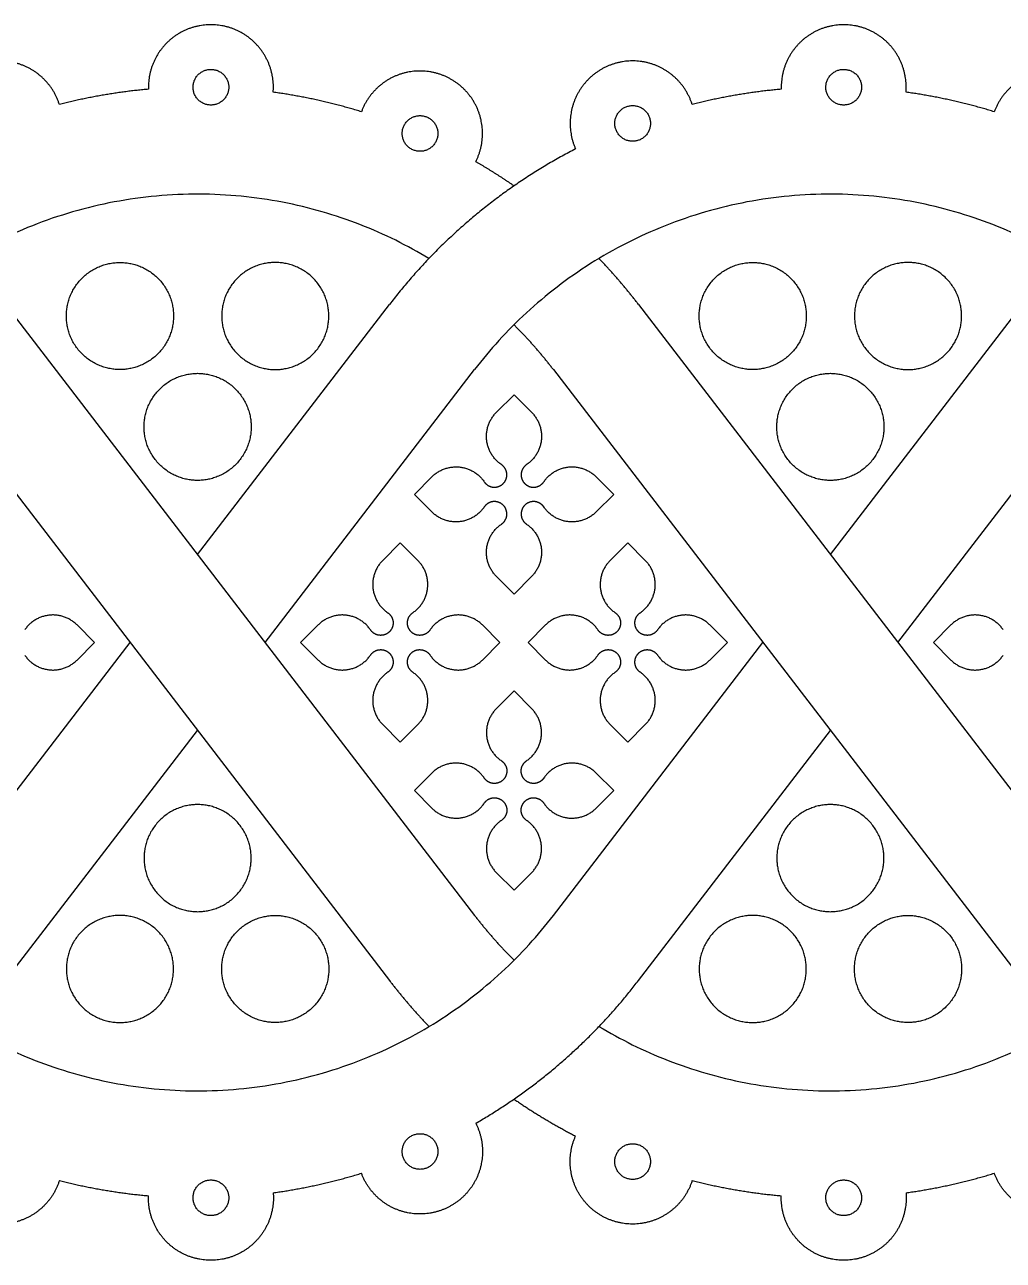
# Model space of a CAD drawing. Header units: millimetres. Extents: x -117 to 119, y -123 to 112.
# Drawn here: x -84.14 to -66.51, y -110.61 to -88.34 of the extents above; entities that cross this region are included whole.
import ezdxf

# ---------------------------------------------------------------- set-up
doc = ezdxf.new("R2010")
doc.units = ezdxf.units.MM
doc.header["$MEASUREMENT"] = 0
doc.layers.add('Layer 03', color=5, linetype='Continuous')

msp = doc.modelspace()

# ---------------------------------------------------------------- linework, layer by layer
at = {"layer": 'Layer 03'}
for p, q in [((-84.49, -93.378), (-76.039, -104.391)), ((-81.03, -97.886), (-77.571, -93.378)), ((-73.088, -93.378), (-64.638, -104.391)), ((-69.629, -97.886), (-66.169, -93.378)), ((-86.021, -94.553), (-77.571, -105.566)), ((-79.814, -99.472), (-76.039, -94.553)), ((-74.62, -94.553), (-66.169, -105.566)), ((-68.412, -99.472), (-64.638, -94.553)), ((-75.645, -95.322), (-75.329, -95.007)), ((-75.329, -95.007), (-75.014, -95.322)), ((-77.125, -96.803), (-76.81, -96.487)), ((-73.849, -96.487), (-73.533, -96.803)), ((-76.81, -97.118), (-77.125, -96.803)), ((-73.533, -96.803), (-73.849, -97.118)), ((-77.378, -97.676), (-77.694, -97.992)), ((-77.063, -97.992), (-77.378, -97.676)), ((-73.28, -97.676), (-73.596, -97.992)), ((-72.965, -97.992), (-73.28, -97.676)), ((-75.329, -98.599), (-75.645, -98.283)), ((-75.014, -98.283), (-75.329, -98.599)), ((-82.886, -99.472), (-83.202, -99.156)), ((-78.859, -99.156), (-79.174, -99.472)), ((-75.582, -99.472), (-75.898, -99.156)), ((-74.761, -99.156), (-75.076, -99.472)), ((-71.484, -99.472), (-71.8, -99.156)), ((-67.457, -99.156), (-67.773, -99.472)), ((-86.021, -104.391), (-82.247, -99.472)), ((-83.202, -99.788), (-82.886, -99.472)), ((-79.174, -99.472), (-78.859, -99.788)), ((-75.898, -99.788), (-75.582, -99.472)), ((-75.076, -99.472), (-74.761, -99.788)), ((-74.62, -104.391), (-70.845, -99.472)), ((-71.8, -99.788), (-71.484, -99.472)), ((-67.773, -99.472), (-67.457, -99.788)), ((-75.329, -100.345), (-75.645, -100.661)), ((-75.014, -100.661), (-75.329, -100.345)), ((-84.49, -105.566), (-81.03, -101.058)), ((-77.694, -100.952), (-77.378, -101.268)), ((-77.378, -101.268), (-77.063, -100.952)), ((-73.596, -100.952), (-73.28, -101.268)), ((-73.28, -101.268), (-72.965, -100.952)), ((-73.088, -105.566), (-69.629, -101.058)), ((-76.81, -101.826), (-77.125, -102.141)), ((-73.533, -102.141), (-73.849, -101.826)), ((-77.125, -102.141), (-76.81, -102.457)), ((-73.849, -102.457), (-73.533, -102.141)), ((-75.645, -103.622), (-75.329, -103.937)), ((-75.329, -103.937), (-75.014, -103.622))]:
    msp.add_line(p, q, dxfattribs=at)
for points, weights, knots in [([(-79.668, -89.555), (-79.629, -89.071), (-79.954, -88.711), (-80.278, -88.35), (-80.763, -88.339), (-81.248, -88.327), (-81.59, -88.671), (-81.931, -89.016), (-81.916, -89.501)], [1, 0.918404448974, 1, 0.918404448974, 1, 0.918404448974, 1, 0.918404448974, 1], [10.855154, 10.855154, 10.855154, 12.278841, 12.278841, 13.702528, 13.702528, 15.126215, 15.126215, 16.549902, 16.549902, 16.549902]), ([(-68.266, -89.555), (-68.228, -89.071), (-68.552, -88.711), (-68.877, -88.35), (-69.362, -88.339), (-69.847, -88.327), (-70.188, -88.671), (-70.53, -89.016), (-70.514, -89.501)], [1, 0.918404448974, 1, 0.918404448974, 1, 0.918404448974, 1, 0.918404448974, 1], [10.855154, 10.855154, 10.855154, 12.278841, 12.278841, 13.702528, 13.702528, 15.126215, 15.126215, 16.549902, 16.549902, 16.549902]), ([(-83.52, -89.776), (-83.667, -89.314), (-84.104, -89.103), (-84.541, -88.892), (-84.995, -89.065), (-85.448, -89.238), (-85.634, -89.686), (-85.82, -90.134), (-85.622, -90.577)], [1, 0.918404448974, 1, 0.918404448974, 1, 0.918404448974, 1, 0.918404448974, 1], [0.538457, 0.538457, 0.538457, 1.962144, 1.962144, 3.385831, 3.385831, 4.809518, 4.809518, 6.233205, 6.233205, 6.233205]), ([(-72.119, -89.776), (-72.266, -89.314), (-72.703, -89.103), (-73.14, -88.892), (-73.593, -89.065), (-74.047, -89.238), (-74.232, -89.686), (-74.418, -90.134), (-74.22, -90.577)], [1, 0.918404448974, 1, 0.918404448974, 1, 0.918404448974, 1, 0.918404448974, 1], [0.538457, 0.538457, 0.538457, 1.962144, 1.962144, 3.385831, 3.385831, 4.809518, 4.809518, 6.233205, 6.233205, 6.233205]), ([(-80.469, -89.464), (-80.469, -89.143), (-80.79, -89.143), (-81.112, -89.143), (-81.112, -89.464), (-81.112, -89.786), (-80.79, -89.786), (-80.469, -89.786), (-80.469, -89.464)], [1, 0.707106781187, 1, 0.707106781187, 1, 0.707106781187, 1, 0.707106781187, 1], [0, 0, 0, 0.785398, 0.785398, 1.570796, 1.570796, 2.356194, 2.356194, 3.141593, 3.141593, 3.141593]), ([(-76.018, -90.807), (-75.799, -90.374), (-75.963, -89.917), (-76.127, -89.461), (-76.572, -89.267), (-77.016, -89.073), (-77.463, -89.262), (-77.909, -89.452), (-78.078, -89.907)], [1, 0.918404448974, 1, 0.918404448974, 1, 0.918404448974, 1, 0.918404448974, 1], [10.176278, 10.176278, 10.176278, 11.599965, 11.599965, 13.023652, 13.023652, 14.447339, 14.447339, 15.871026, 15.871026, 15.871026]), ([(-69.067, -89.464), (-69.067, -89.143), (-69.389, -89.143), (-69.711, -89.143), (-69.711, -89.464), (-69.711, -89.786), (-69.389, -89.786), (-69.067, -89.786), (-69.067, -89.464)], [1, 0.707106781187, 1, 0.707106781187, 1, 0.707106781187, 1, 0.707106781187, 1], [0, 0, 0, 0.785398, 0.785398, 1.570796, 1.570796, 2.356194, 2.356194, 3.141593, 3.141593, 3.141593]), ([(-64.616, -90.807), (-64.397, -90.374), (-64.561, -89.917), (-64.726, -89.461), (-65.17, -89.267), (-65.615, -89.073), (-66.061, -89.262), (-66.508, -89.452), (-66.677, -89.907)], [1, 0.918404448974, 1, 0.918404448974, 1, 0.918404448974, 1, 0.918404448974, 1], [10.176278, 10.176278, 10.176278, 11.599965, 11.599965, 13.023652, 13.023652, 14.447339, 14.447339, 15.871026, 15.871026, 15.871026]), ([(-72.871, -90.117), (-72.871, -89.795), (-73.192, -89.795), (-73.514, -89.795), (-73.514, -90.117), (-73.514, -90.439), (-73.192, -90.439), (-72.871, -90.439), (-72.871, -90.117)], [1, 0.707106781187, 1, 0.707106781187, 1, 0.707106781187, 1, 0.707106781187, 1], [0, 0, 0, 0.785398, 0.785398, 1.570796, 1.570796, 2.356194, 2.356194, 3.141593, 3.141593, 3.141593]), ([(-76.701, -90.299), (-76.701, -89.977), (-77.022, -89.977), (-77.344, -89.977), (-77.344, -90.299), (-77.344, -90.62), (-77.022, -90.62), (-76.701, -90.62), (-76.701, -90.299)], [1, 0.707106781187, 1, 0.707106781187, 1, 0.707106781187, 1, 0.707106781187, 1], [0, 0, 0, 0.785398, 0.785398, 1.570796, 1.570796, 2.356194, 2.356194, 3.141593, 3.141593, 3.141593]), ([(-82.429, -94.553), (-81.464, -94.553), (-81.464, -93.588), (-81.464, -92.623), (-82.429, -92.623), (-83.395, -92.623), (-83.395, -93.588), (-83.395, -94.553), (-82.429, -94.553)], [1, 0.707106781187, 1, 0.707106781187, 1, 0.707106781187, 1, 0.707106781187, 1], [0, 0, 0, 2.356194, 2.356194, 4.712389, 4.712389, 7.068583, 7.068583, 9.424778, 9.424778, 9.424778]), ([(-79.631, -94.553), (-80.596, -94.553), (-80.596, -93.588), (-80.596, -92.623), (-79.631, -92.623), (-78.666, -92.623), (-78.666, -93.588), (-78.666, -94.553), (-79.631, -94.553)], [1, 0.707106781187, 1, 0.707106781187, 1, 0.707106781187, 1, 0.707106781187, 1], [0, 0, 0, 2.356194, 2.356194, 4.712389, 4.712389, 7.068583, 7.068583, 9.424778, 9.424778, 9.424778]), ([(-71.028, -94.553), (-70.063, -94.553), (-70.063, -93.588), (-70.063, -92.623), (-71.028, -92.623), (-71.993, -92.623), (-71.993, -93.588), (-71.993, -94.553), (-71.028, -94.553)], [1, 0.707106781187, 1, 0.707106781187, 1, 0.707106781187, 1, 0.707106781187, 1], [0, 0, 0, 2.356194, 2.356194, 4.712389, 4.712389, 7.068583, 7.068583, 9.424778, 9.424778, 9.424778]), ([(-68.229, -94.553), (-69.195, -94.553), (-69.195, -93.588), (-69.195, -92.623), (-68.229, -92.623), (-67.264, -92.623), (-67.264, -93.588), (-67.264, -94.553), (-68.229, -94.553)], [1, 0.707106781187, 1, 0.707106781187, 1, 0.707106781187, 1, 0.707106781187, 1], [0, 0, 0, 2.356194, 2.356194, 4.712389, 4.712389, 7.068583, 7.068583, 9.424778, 9.424778, 9.424778]), ([(-81.03, -96.551), (-80.065, -96.551), (-80.065, -95.586), (-80.065, -94.621), (-81.03, -94.621), (-81.995, -94.621), (-81.995, -95.586), (-81.995, -96.551), (-81.03, -96.551)], [1, 0.707106781187, 1, 0.707106781187, 1, 0.707106781187, 1, 0.707106781187, 1], [0, 0, 0, 2.356194, 2.356194, 4.712389, 4.712389, 7.068583, 7.068583, 9.424778, 9.424778, 9.424778]), ([(-69.629, -96.551), (-68.664, -96.551), (-68.664, -95.586), (-68.664, -94.621), (-69.629, -94.621), (-70.594, -94.621), (-70.594, -95.586), (-70.594, -96.551), (-69.629, -96.551)], [1, 0.707106781187, 1, 0.707106781187, 1, 0.707106781187, 1, 0.707106781187, 1], [0, 0, 0, 2.356194, 2.356194, 4.712389, 4.712389, 7.068583, 7.068583, 9.424778, 9.424778, 9.424778]), ([(-75.556, -96.266), (-75.795, -96.103), (-75.823, -95.815), (-75.85, -95.527), (-75.645, -95.322)], [1, 0.904863889332, 1, 0.904863889332, 1], [40.235161, 40.235161, 40.235161, 41.044166, 41.044166, 41.853171, 41.853171, 41.853171]), ([(-75.014, -95.322), (-74.809, -95.527), (-74.836, -95.815), (-74.863, -96.103), (-75.103, -96.266)], [1, 0.904863889332, 1, 0.904863889332, 1], [20.19797, 20.19797, 20.19797, 21.006976, 21.006976, 21.815981, 21.815981, 21.815981]), ([(-76.81, -96.487), (-76.605, -96.282), (-76.317, -96.309), (-76.029, -96.337), (-75.866, -96.576)], [1, 0.904854530768, 1, 0.904854530768, 1], [37.441541, 37.441541, 37.441541, 38.250627, 38.250627, 39.059714, 39.059714, 39.059714]), ([(-75.866, -96.576), (-75.807, -96.663), (-75.703, -96.673), (-75.598, -96.682), (-75.524, -96.608), (-75.45, -96.534), (-75.459, -96.429), (-75.469, -96.325), (-75.556, -96.266)], [1, 0.904841645654, 1, 0.904841645654, 1, 0.904841645654, 1, 0.904841645654, 1], [39.059714, 39.059714, 39.059714, 39.353575, 39.353575, 39.647437, 39.647437, 39.941299, 39.941299, 40.235161, 40.235161, 40.235161]), ([(-75.103, -96.266), (-75.19, -96.325), (-75.199, -96.429), (-75.209, -96.534), (-75.135, -96.608), (-75.061, -96.682), (-74.956, -96.673), (-74.852, -96.663), (-74.792, -96.576)], [1, 0.904841645653, 1, 0.904841645653, 1, 0.904841645653, 1, 0.904841645653, 1], [21.815981, 21.815981, 21.815981, 22.109843, 22.109843, 22.403704, 22.403704, 22.697566, 22.697566, 22.991428, 22.991428, 22.991428]), ([(-74.792, -96.576), (-74.63, -96.337), (-74.342, -96.309), (-74.054, -96.282), (-73.849, -96.487)], [1, 0.904854530768, 1, 0.904854530768, 1], [22.991428, 22.991428, 22.991428, 23.800514, 23.800514, 24.6096, 24.6096, 24.6096]), ([(-75.866, -97.029), (-76.029, -97.269), (-76.317, -97.296), (-76.605, -97.323), (-76.81, -97.118)], [1, 0.904854530768, 1, 0.904854530768, 1], [34.487142, 34.487142, 34.487142, 35.296228, 35.296228, 36.105314, 36.105314, 36.105314]), ([(-75.556, -97.34), (-75.469, -97.281), (-75.459, -97.176), (-75.45, -97.071), (-75.524, -96.997), (-75.598, -96.923), (-75.703, -96.933), (-75.807, -96.942), (-75.866, -97.029)], [1, 0.904841645653, 1, 0.904841645653, 1, 0.904841645653, 1, 0.904841645653, 1], [33.311695, 33.311695, 33.311695, 33.605557, 33.605557, 33.899418, 33.899418, 34.19328, 34.19328, 34.487142, 34.487142, 34.487142]), ([(-74.792, -97.029), (-74.852, -96.942), (-74.956, -96.933), (-75.061, -96.923), (-75.135, -96.997), (-75.209, -97.071), (-75.199, -97.176), (-75.19, -97.281), (-75.103, -97.34)], [1, 0.904841645653, 1, 0.904841645653, 1, 0.904841645653, 1, 0.904841645653, 1], [27.564, 27.564, 27.564, 27.857861, 27.857861, 28.151723, 28.151723, 28.445585, 28.445585, 28.739447, 28.739447, 28.739447]), ([(-73.849, -97.118), (-74.054, -97.323), (-74.342, -97.296), (-74.63, -97.269), (-74.792, -97.029)], [1, 0.904854530768, 1, 0.904854530768, 1], [25.945827, 25.945827, 25.945827, 26.754913, 26.754913, 27.564, 27.564, 27.564]), ([(-75.645, -98.283), (-75.85, -98.078), (-75.823, -97.79), (-75.795, -97.502), (-75.556, -97.34)], [1, 0.904863889332, 1, 0.904863889332, 1], [31.693684, 31.693684, 31.693684, 32.50269, 32.50269, 33.311695, 33.311695, 33.311695]), ([(-75.103, -97.34), (-74.863, -97.502), (-74.836, -97.79), (-74.809, -98.078), (-75.014, -98.283)], [1, 0.904863889332, 1, 0.904863889332, 1], [28.739447, 28.739447, 28.739447, 29.548452, 29.548452, 30.357457, 30.357457, 30.357457]), ([(-77.694, -97.992), (-77.899, -98.196), (-77.872, -98.484), (-77.844, -98.772), (-77.605, -98.935)], [1, 0.904863889332, 1, 0.904863889332, 1], [31.693684, 31.693684, 31.693684, 32.50269, 32.50269, 33.311695, 33.311695, 33.311695]), ([(-77.152, -98.935), (-76.912, -98.772), (-76.885, -98.484), (-76.858, -98.196), (-77.063, -97.992)], [1, 0.904863889332, 1, 0.904863889332, 1], [28.739447, 28.739447, 28.739447, 29.548452, 29.548452, 30.357457, 30.357457, 30.357457]), ([(-73.596, -97.992), (-73.801, -98.196), (-73.774, -98.484), (-73.746, -98.772), (-73.507, -98.935)], [1, 0.904863889332, 1, 0.904863889332, 1], [31.693684, 31.693684, 31.693684, 32.50269, 32.50269, 33.311695, 33.311695, 33.311695]), ([(-73.054, -98.935), (-72.814, -98.772), (-72.787, -98.484), (-72.76, -98.196), (-72.965, -97.992)], [1, 0.904863889332, 1, 0.904863889332, 1], [28.739447, 28.739447, 28.739447, 29.548452, 29.548452, 30.357457, 30.357457, 30.357457]), ([(-83.202, -99.156), (-83.406, -98.952), (-83.694, -98.979), (-83.982, -99.006), (-84.145, -99.245)], [1, 0.904854530768, 1, 0.904854530768, 1], [25.945827, 25.945827, 25.945827, 26.754913, 26.754913, 27.564, 27.564, 27.564]), ([(-77.915, -99.245), (-78.078, -99.006), (-78.366, -98.979), (-78.654, -98.952), (-78.859, -99.156)], [1, 0.904854530768, 1, 0.904854530768, 1], [34.487142, 34.487142, 34.487142, 35.296228, 35.296228, 36.105314, 36.105314, 36.105314]), ([(-77.605, -98.935), (-77.518, -98.994), (-77.508, -99.099), (-77.499, -99.203), (-77.573, -99.278), (-77.647, -99.352), (-77.752, -99.342), (-77.856, -99.332), (-77.915, -99.245)], [1, 0.904841645653, 1, 0.904841645653, 1, 0.904841645653, 1, 0.904841645653, 1], [33.311695, 33.311695, 33.311695, 33.605557, 33.605557, 33.899418, 33.899418, 34.19328, 34.19328, 34.487142, 34.487142, 34.487142]), ([(-76.841, -99.245), (-76.901, -99.332), (-77.005, -99.342), (-77.11, -99.352), (-77.184, -99.278), (-77.258, -99.203), (-77.248, -99.099), (-77.239, -98.994), (-77.152, -98.935)], [1, 0.904841645653, 1, 0.904841645653, 1, 0.904841645653, 1, 0.904841645653, 1], [27.564, 27.564, 27.564, 27.857861, 27.857861, 28.151723, 28.151723, 28.445585, 28.445585, 28.739447, 28.739447, 28.739447]), ([(-75.898, -99.156), (-76.103, -98.952), (-76.391, -98.979), (-76.679, -99.006), (-76.841, -99.245)], [1, 0.904854530768, 1, 0.904854530768, 1], [25.945827, 25.945827, 25.945827, 26.754913, 26.754913, 27.564, 27.564, 27.564]), ([(-73.817, -99.245), (-73.98, -99.006), (-74.268, -98.979), (-74.556, -98.952), (-74.761, -99.156)], [1, 0.904854530768, 1, 0.904854530768, 1], [34.487142, 34.487142, 34.487142, 35.296228, 35.296228, 36.105314, 36.105314, 36.105314]), ([(-73.507, -98.935), (-73.42, -98.994), (-73.41, -99.099), (-73.401, -99.203), (-73.475, -99.278), (-73.549, -99.352), (-73.654, -99.342), (-73.758, -99.332), (-73.817, -99.245)], [1, 0.904841645653, 1, 0.904841645653, 1, 0.904841645653, 1, 0.904841645653, 1], [33.311695, 33.311695, 33.311695, 33.605557, 33.605557, 33.899418, 33.899418, 34.19328, 34.19328, 34.487142, 34.487142, 34.487142]), ([(-72.743, -99.245), (-72.803, -99.332), (-72.907, -99.342), (-73.012, -99.352), (-73.086, -99.278), (-73.16, -99.203), (-73.15, -99.099), (-73.141, -98.994), (-73.054, -98.935)], [1, 0.904841645653, 1, 0.904841645653, 1, 0.904841645653, 1, 0.904841645653, 1], [27.564, 27.564, 27.564, 27.857861, 27.857861, 28.151723, 28.151723, 28.445585, 28.445585, 28.739447, 28.739447, 28.739447]), ([(-71.8, -99.156), (-72.005, -98.952), (-72.293, -98.979), (-72.581, -99.006), (-72.743, -99.245)], [1, 0.904854530768, 1, 0.904854530768, 1], [25.945827, 25.945827, 25.945827, 26.754913, 26.754913, 27.564, 27.564, 27.564]), ([(-66.514, -99.245), (-66.677, -99.006), (-66.965, -98.979), (-67.253, -98.952), (-67.457, -99.156)], [1, 0.904854530768, 1, 0.904854530768, 1], [34.487142, 34.487142, 34.487142, 35.296228, 35.296228, 36.105314, 36.105314, 36.105314]), ([(-84.145, -99.699), (-83.982, -99.938), (-83.694, -99.965), (-83.406, -99.992), (-83.202, -99.788)], [1, 0.904854530768, 1, 0.904854530768, 1], [22.991428, 22.991428, 22.991428, 23.800514, 23.800514, 24.6096, 24.6096, 24.6096]), ([(-78.859, -99.788), (-78.654, -99.992), (-78.366, -99.965), (-78.078, -99.938), (-77.915, -99.699)], [1, 0.904854530768, 1, 0.904854530768, 1], [37.441541, 37.441541, 37.441541, 38.250627, 38.250627, 39.059714, 39.059714, 39.059714]), ([(-77.915, -99.699), (-77.856, -99.612), (-77.752, -99.602), (-77.647, -99.592), (-77.573, -99.666), (-77.499, -99.741), (-77.508, -99.845), (-77.518, -99.95), (-77.605, -100.009)], [1, 0.904841645654, 1, 0.904841645654, 1, 0.904841645654, 1, 0.904841645654, 1], [39.059714, 39.059714, 39.059714, 39.353575, 39.353575, 39.647437, 39.647437, 39.941299, 39.941299, 40.235161, 40.235161, 40.235161]), ([(-77.152, -100.009), (-77.239, -99.95), (-77.248, -99.845), (-77.258, -99.741), (-77.184, -99.666), (-77.11, -99.592), (-77.005, -99.602), (-76.901, -99.612), (-76.841, -99.699)], [1, 0.904841645653, 1, 0.904841645653, 1, 0.904841645653, 1, 0.904841645653, 1], [21.815981, 21.815981, 21.815981, 22.109843, 22.109843, 22.403704, 22.403704, 22.697566, 22.697566, 22.991428, 22.991428, 22.991428]), ([(-76.841, -99.699), (-76.679, -99.938), (-76.391, -99.965), (-76.103, -99.992), (-75.898, -99.788)], [1, 0.904854530768, 1, 0.904854530768, 1], [22.991428, 22.991428, 22.991428, 23.800514, 23.800514, 24.6096, 24.6096, 24.6096]), ([(-74.761, -99.788), (-74.556, -99.992), (-74.268, -99.965), (-73.98, -99.938), (-73.817, -99.699)], [1, 0.904854530768, 1, 0.904854530768, 1], [37.441541, 37.441541, 37.441541, 38.250627, 38.250627, 39.059714, 39.059714, 39.059714]), ([(-73.817, -99.699), (-73.758, -99.612), (-73.654, -99.602), (-73.549, -99.592), (-73.475, -99.666), (-73.401, -99.741), (-73.41, -99.845), (-73.42, -99.95), (-73.507, -100.009)], [1, 0.904841645654, 1, 0.904841645654, 1, 0.904841645654, 1, 0.904841645654, 1], [39.059714, 39.059714, 39.059714, 39.353575, 39.353575, 39.647437, 39.647437, 39.941299, 39.941299, 40.235161, 40.235161, 40.235161]), ([(-73.054, -100.009), (-73.141, -99.95), (-73.15, -99.845), (-73.16, -99.741), (-73.086, -99.666), (-73.012, -99.592), (-72.907, -99.602), (-72.803, -99.612), (-72.743, -99.699)], [1, 0.904841645653, 1, 0.904841645653, 1, 0.904841645653, 1, 0.904841645653, 1], [21.815981, 21.815981, 21.815981, 22.109843, 22.109843, 22.403704, 22.403704, 22.697566, 22.697566, 22.991428, 22.991428, 22.991428]), ([(-72.743, -99.699), (-72.581, -99.938), (-72.293, -99.965), (-72.005, -99.992), (-71.8, -99.788)], [1, 0.904854530768, 1, 0.904854530768, 1], [22.991428, 22.991428, 22.991428, 23.800514, 23.800514, 24.6096, 24.6096, 24.6096]), ([(-67.457, -99.788), (-67.253, -99.992), (-66.965, -99.965), (-66.677, -99.938), (-66.514, -99.699)], [1, 0.904854530768, 1, 0.904854530768, 1], [37.441541, 37.441541, 37.441541, 38.250627, 38.250627, 39.059714, 39.059714, 39.059714]), ([(-77.605, -100.009), (-77.844, -100.172), (-77.872, -100.46), (-77.899, -100.748), (-77.694, -100.952)], [1, 0.904863889332, 1, 0.904863889332, 1], [40.235161, 40.235161, 40.235161, 41.044166, 41.044166, 41.853171, 41.853171, 41.853171]), ([(-77.063, -100.952), (-76.858, -100.748), (-76.885, -100.46), (-76.912, -100.172), (-77.152, -100.009)], [1, 0.904863889332, 1, 0.904863889332, 1], [20.19797, 20.19797, 20.19797, 21.006976, 21.006976, 21.815981, 21.815981, 21.815981]), ([(-73.507, -100.009), (-73.746, -100.172), (-73.774, -100.46), (-73.801, -100.748), (-73.596, -100.952)], [1, 0.904863889332, 1, 0.904863889332, 1], [40.235161, 40.235161, 40.235161, 41.044166, 41.044166, 41.853171, 41.853171, 41.853171]), ([(-72.965, -100.952), (-72.76, -100.748), (-72.787, -100.46), (-72.814, -100.172), (-73.054, -100.009)], [1, 0.904863889332, 1, 0.904863889332, 1], [20.19797, 20.19797, 20.19797, 21.006976, 21.006976, 21.815981, 21.815981, 21.815981]), ([(-75.645, -100.661), (-75.85, -100.866), (-75.823, -101.154), (-75.795, -101.442), (-75.556, -101.604)], [1, 0.904863889332, 1, 0.904863889332, 1], [31.693684, 31.693684, 31.693684, 32.50269, 32.50269, 33.311695, 33.311695, 33.311695]), ([(-75.103, -101.604), (-74.863, -101.442), (-74.836, -101.154), (-74.809, -100.866), (-75.014, -100.661)], [1, 0.904863889332, 1, 0.904863889332, 1], [28.739447, 28.739447, 28.739447, 29.548452, 29.548452, 30.357457, 30.357457, 30.357457]), ([(-75.866, -101.915), (-76.029, -101.675), (-76.317, -101.648), (-76.605, -101.621), (-76.81, -101.826)], [1, 0.904854530768, 1, 0.904854530768, 1], [34.487142, 34.487142, 34.487142, 35.296228, 35.296228, 36.105314, 36.105314, 36.105314]), ([(-75.556, -101.604), (-75.469, -101.663), (-75.459, -101.768), (-75.45, -101.873), (-75.524, -101.947), (-75.598, -102.021), (-75.703, -102.011), (-75.807, -102.002), (-75.866, -101.915)], [1, 0.904841645653, 1, 0.904841645653, 1, 0.904841645653, 1, 0.904841645653, 1], [33.311695, 33.311695, 33.311695, 33.605557, 33.605557, 33.899418, 33.899418, 34.19328, 34.19328, 34.487142, 34.487142, 34.487142]), ([(-74.792, -101.915), (-74.852, -102.002), (-74.956, -102.011), (-75.061, -102.021), (-75.135, -101.947), (-75.209, -101.873), (-75.199, -101.768), (-75.19, -101.663), (-75.103, -101.604)], [1, 0.904841645653, 1, 0.904841645653, 1, 0.904841645653, 1, 0.904841645653, 1], [27.564, 27.564, 27.564, 27.857861, 27.857861, 28.151723, 28.151723, 28.445585, 28.445585, 28.739447, 28.739447, 28.739447]), ([(-73.849, -101.826), (-74.054, -101.621), (-74.342, -101.648), (-74.63, -101.675), (-74.792, -101.915)], [1, 0.904854530768, 1, 0.904854530768, 1], [25.945827, 25.945827, 25.945827, 26.754913, 26.754913, 27.564, 27.564, 27.564]), ([(-81.03, -102.393), (-80.065, -102.393), (-80.065, -103.358), (-80.065, -104.323), (-81.03, -104.323), (-81.995, -104.323), (-81.995, -103.358), (-81.995, -102.393), (-81.03, -102.393)], [1, 0.707106781187, 1, 0.707106781187, 1, 0.707106781187, 1, 0.707106781187, 1], [0, 0, 0, 2.356194, 2.356194, 4.712389, 4.712389, 7.068583, 7.068583, 9.424778, 9.424778, 9.424778]), ([(-76.81, -102.457), (-76.605, -102.662), (-76.317, -102.635), (-76.029, -102.607), (-75.866, -102.368)], [1, 0.904854530768, 1, 0.904854530768, 1], [37.441541, 37.441541, 37.441541, 38.250627, 38.250627, 39.059714, 39.059714, 39.059714]), ([(-75.866, -102.368), (-75.807, -102.281), (-75.703, -102.271), (-75.598, -102.262), (-75.524, -102.336), (-75.45, -102.41), (-75.459, -102.515), (-75.469, -102.619), (-75.556, -102.678)], [1, 0.904841645654, 1, 0.904841645654, 1, 0.904841645654, 1, 0.904841645654, 1], [39.059714, 39.059714, 39.059714, 39.353575, 39.353575, 39.647437, 39.647437, 39.941299, 39.941299, 40.235161, 40.235161, 40.235161]), ([(-75.103, -102.678), (-75.19, -102.619), (-75.199, -102.515), (-75.209, -102.41), (-75.135, -102.336), (-75.061, -102.262), (-74.956, -102.271), (-74.852, -102.281), (-74.792, -102.368)], [1, 0.904841645653, 1, 0.904841645653, 1, 0.904841645653, 1, 0.904841645653, 1], [21.815981, 21.815981, 21.815981, 22.109843, 22.109843, 22.403704, 22.403704, 22.697566, 22.697566, 22.991428, 22.991428, 22.991428]), ([(-74.792, -102.368), (-74.63, -102.607), (-74.342, -102.635), (-74.054, -102.662), (-73.849, -102.457)], [1, 0.904854530768, 1, 0.904854530768, 1], [22.991428, 22.991428, 22.991428, 23.800514, 23.800514, 24.6096, 24.6096, 24.6096]), ([(-69.629, -102.393), (-68.664, -102.393), (-68.664, -103.358), (-68.664, -104.323), (-69.629, -104.323), (-70.594, -104.323), (-70.594, -103.358), (-70.594, -102.393), (-69.629, -102.393)], [1, 0.707106781187, 1, 0.707106781187, 1, 0.707106781187, 1, 0.707106781187, 1], [0, 0, 0, 2.356194, 2.356194, 4.712389, 4.712389, 7.068583, 7.068583, 9.424778, 9.424778, 9.424778]), ([(-75.556, -102.678), (-75.795, -102.841), (-75.823, -103.129), (-75.85, -103.417), (-75.645, -103.622)], [1, 0.904863889332, 1, 0.904863889332, 1], [40.235161, 40.235161, 40.235161, 41.044166, 41.044166, 41.853171, 41.853171, 41.853171]), ([(-75.014, -103.622), (-74.809, -103.417), (-74.836, -103.129), (-74.863, -102.841), (-75.103, -102.678)], [1, 0.904863889332, 1, 0.904863889332, 1], [20.19797, 20.19797, 20.19797, 21.006976, 21.006976, 21.815981, 21.815981, 21.815981]), ([(-82.429, -104.391), (-81.464, -104.391), (-81.464, -105.356), (-81.464, -106.321), (-82.429, -106.321), (-83.395, -106.321), (-83.395, -105.356), (-83.395, -104.391), (-82.429, -104.391)], [1, 0.707106781187, 1, 0.707106781187, 1, 0.707106781187, 1, 0.707106781187, 1], [0, 0, 0, 2.356194, 2.356194, 4.712389, 4.712389, 7.068583, 7.068583, 9.424778, 9.424778, 9.424778]), ([(-79.631, -104.391), (-80.596, -104.391), (-80.596, -105.356), (-80.596, -106.321), (-79.631, -106.321), (-78.666, -106.321), (-78.666, -105.356), (-78.666, -104.391), (-79.631, -104.391)], [1, 0.707106781187, 1, 0.707106781187, 1, 0.707106781187, 1, 0.707106781187, 1], [0, 0, 0, 2.356194, 2.356194, 4.712389, 4.712389, 7.068583, 7.068583, 9.424778, 9.424778, 9.424778]), ([(-71.028, -104.391), (-70.063, -104.391), (-70.063, -105.356), (-70.063, -106.321), (-71.028, -106.321), (-71.993, -106.321), (-71.993, -105.356), (-71.993, -104.391), (-71.028, -104.391)], [1, 0.707106781187, 1, 0.707106781187, 1, 0.707106781187, 1, 0.707106781187, 1], [0, 0, 0, 2.356194, 2.356194, 4.712389, 4.712389, 7.068583, 7.068583, 9.424778, 9.424778, 9.424778]), ([(-68.229, -104.391), (-69.195, -104.391), (-69.195, -105.356), (-69.195, -106.321), (-68.229, -106.321), (-67.264, -106.321), (-67.264, -105.356), (-67.264, -104.391), (-68.229, -104.391)], [1, 0.707106781187, 1, 0.707106781187, 1, 0.707106781187, 1, 0.707106781187, 1], [0, 0, 0, 2.356194, 2.356194, 4.712389, 4.712389, 7.068583, 7.068583, 9.424778, 9.424778, 9.424778]), ([(-76.018, -108.137), (-75.799, -108.57), (-75.963, -109.027), (-76.127, -109.483), (-76.572, -109.677), (-77.016, -109.871), (-77.463, -109.682), (-77.909, -109.492), (-78.078, -109.037)], [1, 0.918404448974, 1, 0.918404448974, 1, 0.918404448974, 1, 0.918404448974, 1], [10.176278, 10.176278, 10.176278, 11.599965, 11.599965, 13.023652, 13.023652, 14.447339, 14.447339, 15.871026, 15.871026, 15.871026]), ([(-64.616, -108.137), (-64.397, -108.57), (-64.561, -109.027), (-64.726, -109.483), (-65.17, -109.677), (-65.615, -109.871), (-66.061, -109.682), (-66.508, -109.492), (-66.677, -109.037)], [1, 0.918404448974, 1, 0.918404448974, 1, 0.918404448974, 1, 0.918404448974, 1], [10.176278, 10.176278, 10.176278, 11.599965, 11.599965, 13.023652, 13.023652, 14.447339, 14.447339, 15.871026, 15.871026, 15.871026]), ([(-83.52, -109.168), (-83.667, -109.63), (-84.104, -109.841), (-84.541, -110.052), (-84.995, -109.879), (-85.448, -109.706), (-85.634, -109.258), (-85.82, -108.81), (-85.622, -108.367)], [1, 0.918404448974, 1, 0.918404448974, 1, 0.918404448974, 1, 0.918404448974, 1], [0.538457, 0.538457, 0.538457, 1.962144, 1.962144, 3.385831, 3.385831, 4.809518, 4.809518, 6.233205, 6.233205, 6.233205]), ([(-76.701, -108.645), (-76.701, -108.324), (-77.022, -108.324), (-77.344, -108.324), (-77.344, -108.645), (-77.344, -108.967), (-77.022, -108.967), (-76.701, -108.967), (-76.701, -108.645)], [1, 0.707106781187, 1, 0.707106781187, 1, 0.707106781187, 1, 0.707106781187, 1], [0, 0, 0, 0.785398, 0.785398, 1.570796, 1.570796, 2.356194, 2.356194, 3.141593, 3.141593, 3.141593]), ([(-72.119, -109.168), (-72.266, -109.63), (-72.703, -109.841), (-73.14, -110.052), (-73.593, -109.879), (-74.047, -109.706), (-74.232, -109.258), (-74.418, -108.81), (-74.22, -108.367)], [1, 0.918404448974, 1, 0.918404448974, 1, 0.918404448974, 1, 0.918404448974, 1], [0.538457, 0.538457, 0.538457, 1.962144, 1.962144, 3.385831, 3.385831, 4.809518, 4.809518, 6.233205, 6.233205, 6.233205]), ([(-72.871, -108.827), (-72.871, -108.505), (-73.192, -108.505), (-73.514, -108.505), (-73.514, -108.827), (-73.514, -109.149), (-73.192, -109.149), (-72.871, -109.149), (-72.871, -108.827)], [1, 0.707106781187, 1, 0.707106781187, 1, 0.707106781187, 1, 0.707106781187, 1], [0, 0, 0, 0.785398, 0.785398, 1.570796, 1.570796, 2.356194, 2.356194, 3.141593, 3.141593, 3.141593]), ([(-80.469, -109.48), (-80.469, -109.158), (-80.79, -109.158), (-81.112, -109.158), (-81.112, -109.48), (-81.112, -109.801), (-80.79, -109.801), (-80.469, -109.801), (-80.469, -109.48)], [1, 0.707106781187, 1, 0.707106781187, 1, 0.707106781187, 1, 0.707106781187, 1], [0, 0, 0, 0.785398, 0.785398, 1.570796, 1.570796, 2.356194, 2.356194, 3.141593, 3.141593, 3.141593]), ([(-69.067, -109.48), (-69.067, -109.158), (-69.389, -109.158), (-69.711, -109.158), (-69.711, -109.48), (-69.711, -109.801), (-69.389, -109.801), (-69.067, -109.801), (-69.067, -109.48)], [1, 0.707106781187, 1, 0.707106781187, 1, 0.707106781187, 1, 0.707106781187, 1], [0, 0, 0, 0.785398, 0.785398, 1.570796, 1.570796, 2.356194, 2.356194, 3.141593, 3.141593, 3.141593]), ([(-79.668, -109.389), (-79.629, -109.873), (-79.954, -110.233), (-80.278, -110.594), (-80.763, -110.605), (-81.248, -110.617), (-81.59, -110.273), (-81.931, -109.928), (-81.916, -109.443)], [1, 0.918404448974, 1, 0.918404448974, 1, 0.918404448974, 1, 0.918404448974, 1], [10.855154, 10.855154, 10.855154, 12.278841, 12.278841, 13.702528, 13.702528, 15.126215, 15.126215, 16.549902, 16.549902, 16.549902]), ([(-68.266, -109.389), (-68.228, -109.873), (-68.552, -110.233), (-68.877, -110.594), (-69.362, -110.605), (-69.847, -110.617), (-70.188, -110.273), (-70.53, -109.928), (-70.514, -109.443)], [1, 0.918404448974, 1, 0.918404448974, 1, 0.918404448974, 1, 0.918404448974, 1], [10.855154, 10.855154, 10.855154, 12.278841, 12.278841, 13.702528, 13.702528, 15.126215, 15.126215, 16.549902, 16.549902, 16.549902])]:
    msp.add_rational_spline(points, weights, degree=2, knots=knots, dxfattribs=at)
for points, weights in [([(-81.916, -89.501), (-82.729, -89.573), (-83.52, -89.776)], [1, 0.996687573446, 1]), ([(-70.514, -89.501), (-71.328, -89.573), (-72.119, -89.776)], [1, 0.996687573446, 1]), ([(-78.078, -89.907), (-78.859, -89.666), (-79.668, -89.555)], [1, 0.996687573058, 1]), ([(-66.677, -89.907), (-67.457, -89.666), (-68.266, -89.555)], [1, 0.996687573058, 1]), ([(-74.22, -90.577), (-76.209, -91.603), (-77.571, -93.378)], [1, 0.975920935484, 1]), ([(-75.329, -91.243), (-75.665, -91.011), (-76.018, -90.807)], [1, 0.99917155015, 1]), ([(-76.861, -92.551), (-83.045, -88.825), (-87.441, -94.553)], [1, 0.745690762845, 1]), ([(-65.46, -92.551), (-71.644, -88.825), (-76.039, -94.553)], [1, 0.745691328899, 1]), ([(-73.088, -93.378), (-73.421, -92.945), (-73.798, -92.551)], [1, 0.998516706716, 1]), ([(-74.62, -94.553), (-74.948, -94.126), (-75.329, -93.746)], [1, 0.997785058544, 1]), ([(-85.199, -106.393), (-79.015, -110.119), (-74.62, -104.391)], [1, 0.745691181233, 1]), ([(-76.039, -104.391), (-75.711, -104.818), (-75.329, -105.198)], [1, 0.997785061077, 1]), ([(-73.798, -106.393), (-67.613, -110.119), (-63.218, -104.391)], [1, 0.745691181233, 1]), ([(-77.571, -105.566), (-77.238, -105.999), (-76.861, -106.393)], [1, 0.998516702531, 1]), ([(-76.018, -108.137), (-74.298, -107.142), (-73.088, -105.566)], [1, 0.98086764903, 1]), ([(-75.329, -107.701), (-74.797, -108.07), (-74.22, -108.367)], [1, 0.997909407502, 1]), ([(-79.668, -109.389), (-78.859, -109.278), (-78.078, -109.037)], [1, 0.996687573058, 1]), ([(-68.266, -109.389), (-67.457, -109.278), (-66.677, -109.037)], [1, 0.996687573058, 1]), ([(-83.52, -109.168), (-82.729, -109.371), (-81.916, -109.443)], [1, 0.996687573446, 1]), ([(-72.119, -109.168), (-71.328, -109.371), (-70.514, -109.443)], [1, 0.996687573446, 1])]:
    msp.add_rational_spline(points, weights, degree=2, dxfattribs=at)

doc.saveas('drawing.dxf')
